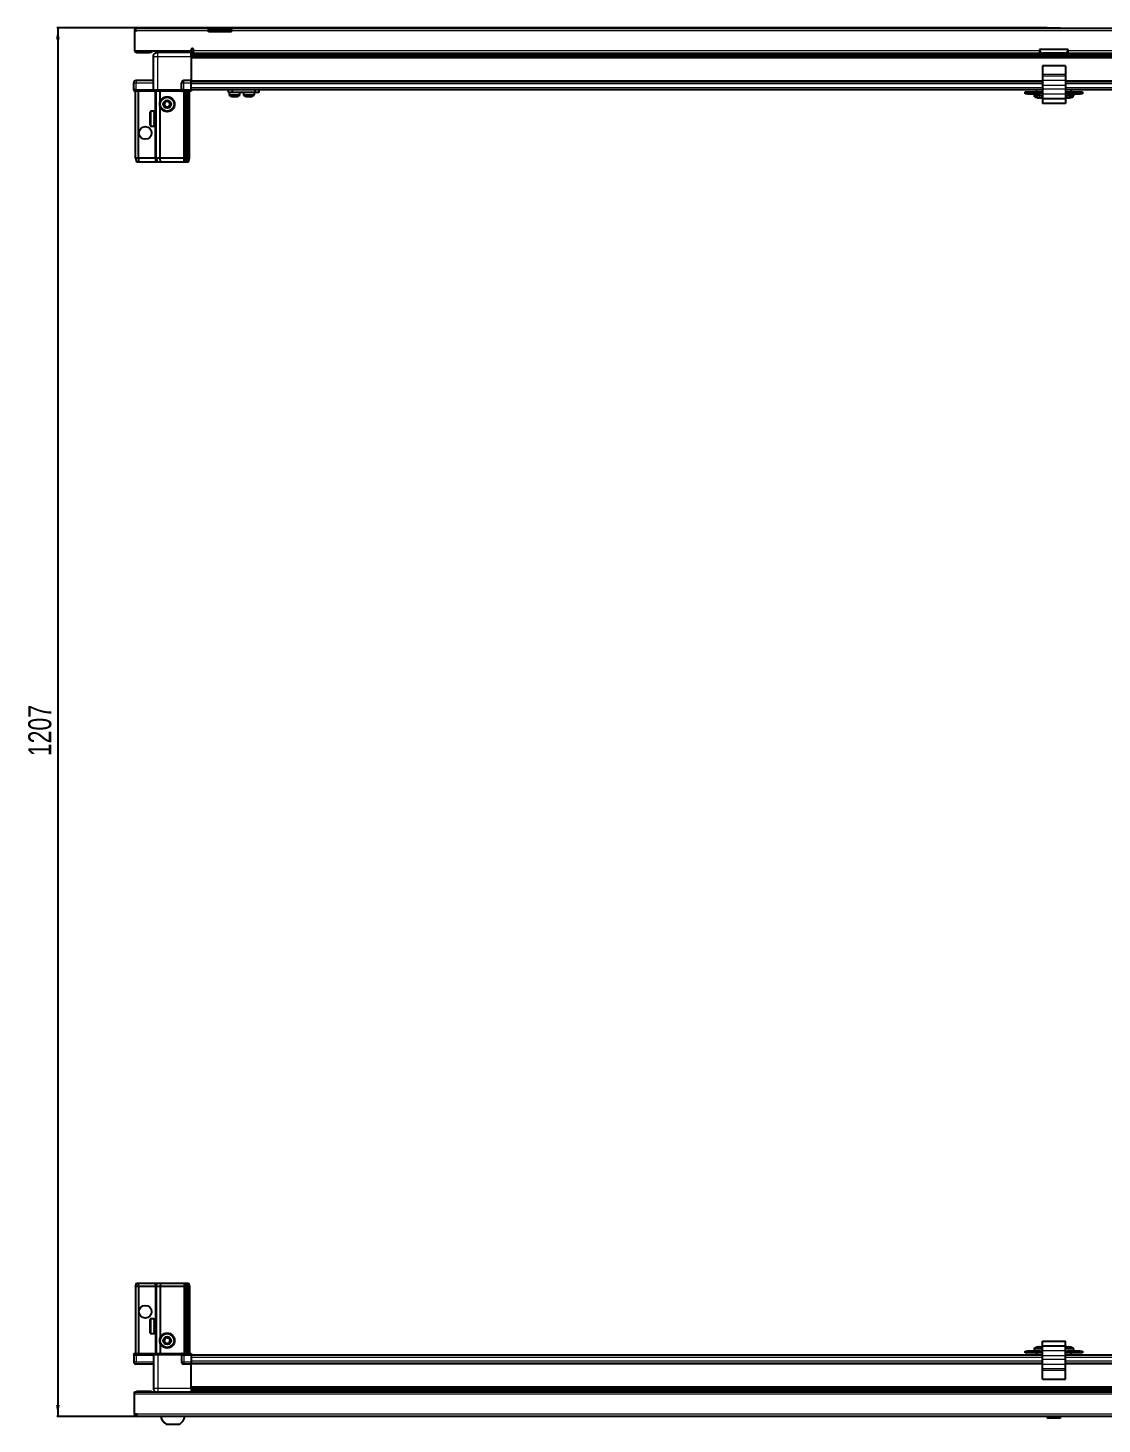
# Model space of a CAD drawing. Header units: millimetres. Extents: x 1132 to 6272, y -337 to 1933.
# Drawn here: x 1220 to 2154, y -337 to 877 of the extents above; entities that cross this region are included whole.
import ezdxf

# ---------------------------------------------------------------- set-up
doc = ezdxf.new("R2010")
doc.units = ezdxf.units.MM
doc.layers.add('FORMAT', color=7, linetype='Continuous')
doc.styles.add('SLDTEXTSTYLE0', font='TXT', dxfattribs={"width": 0.75})
doc.dimstyles.new('SLDDIMSTYLE0', dxfattribs={"dimtxt": 20, "dimasz": 10, "dimexe": 0, "dimexo": 0.0625, "dimgap": 5, "dimtad": 2, "dimdec": 1, "dimrnd": 1e-09, "dimzin": 12, "dimdsep": 46, "dimtxsty": 'SLDTEXTSTYLE0', "dimsah": 1, "dimcen": 0.09, "dimadec": 0, "dimazin": 3, "dimtfac": 1, "dimtofl": 0, "dimtmove": 0, "dimatfit": 3, "dimfxl": 0, "dimfrac": 2, "dimtolj": 1, "dimtzin": 12, "dimarcsym": 0})

# ---------------------------------------------------------------- blocks, each defined once
blk = doc.blocks.new('_D_9')
at = {"layer": 'FORMAT'}
for p, q in [((2106.7, 877), (1245.5, 877)), ((1246.5, 877), (1246.5, -330)), ((1315.1, -330), (1245.5, -330))]:
    blk.add_line(p, q, dxfattribs=at)
for points in [[(1246.5, 877), (1244.9, 867), (1248, 867)], [(1246.5, -330), (1248, -320), (1244.9, -320)]]:
    blk.add_solid(points, dxfattribs=at)
at = {"layer": 'FORMAT', "insert": (1220.7, 243.9), "char_height": 20, "attachment_point": 1, "rotation": 90, "style": 'SLDTEXTSTYLE0'}
blk.add_mtext('1207', dxfattribs=at)

msp = doc.modelspace()

# ---------------------------------------------------------------- linework, layer by layer
at = {"color": 7, "linetype": 'Continuous', "lineweight": 25}
for p, q in [((1313.99, 874.58), (1312.99, 874.58)), ((1312.99, 874.58), (1312.99, 873.68)), ((1313.99, 874.58), (1313.99, 873.68)), ((1314.59, 876.68), (1377.49, 876.68)), ((1377.49, 874.58), (1377.49, 876.68)), ((1377.49, 876.68), (1387.49, 876.68)), ((1387.49, 875.18), (1377.49, 875.18)), ((1377.49, 873.68), (1377.49, 874.58)), ((1387.49, 876.68), (1397.49, 876.68)), ((1397.49, 875.18), (1387.49, 875.18)), ((1397.49, 876.68), (1397.49, 874.58)), ((1397.49, 876.68), (2827.49, 876.68)), ((1397.49, 873.68), (1397.49, 874.58)), ((2106.7, 876.98), (2106.7, 876.68)), ((2106.7, 876.98), (2118.27, 876.98)), ((2118.27, 876.68), (2118.27, 876.98)), ((1312.99, 873.68), (1312.99, 857.18)), ((1313.99, 873.68), (1312.99, 873.68)), ((1397.49, 873.68), (1377.49, 873.68)), ((1312.99, 857.18), (1362.49, 857.18)), ((1315.09, 855.68), (1325.99, 855.68)), ((1327.99, 855.68), (1325.99, 855.68)), ((1327.99, 857.18), (1327.99, 855.68)), ((1329.49, 823.18), (1329.49, 852.18)), ((1333.24, 857.18), (1333.24, 855.68)), ((1362.49, 855.68), (1333.49, 855.68)), ((1359.74, 855.68), (1359.74, 857.18)), ((1362.49, 857.18), (1362.49, 858.03)), ((1362.49, 857.18), (1362.49, 855.68)), ((1362.49, 855.03), (1386.37, 855.03)), ((2862.49, 853.24), (1362.49, 853.24)), ((2862.49, 853.2), (1362.49, 853.2)), ((1362.49, 852.18), (1362.49, 831.18)), ((1364.49, 858.03), (1364.49, 857.28)), ((1364.49, 855.18), (1364.49, 857.28)), ((1364.49, 855.18), (2099.99, 855.18)), ((1380.99, 855.18), (1380.99, 855.03)), ((1381.15, 855.18), (1381.15, 855.03)), ((1381.36, 855.18), (1381.36, 855.03)), ((1381.91, 855.18), (1381.91, 855.03)), ((1382.32, 855.18), (1382.32, 855.03)), ((1383.21, 855.18), (1383.21, 855.03)), ((1383.79, 855.18), (1383.79, 855.03)), ((1384.93, 855.18), (1384.93, 855.03)), ((1385.63, 855.18), (1385.63, 855.03)), ((1386.37, 855.03), (1386.91, 855.03)), ((1386.91, 855.18), (1386.91, 855.03)), ((1386.91, 855.03), (1387.64, 855.03)), ((1386.91, 855.03), (1386.91, 855.03)), ((1387.09, 855.18), (1387.09, 855.03)), ((1387.59, 855.18), (1387.59, 855.03)), ((1387.64, 855.18), (1387.64, 855.03)), ((1387.64, 855.03), (1388.61, 855.03)), ((1387.64, 855.03), (1387.64, 855.03)), ((1388.61, 855.03), (2836.37, 855.03)), ((1388.93, 855.18), (1388.93, 855.03)), ((1388.95, 855.18), (1388.95, 855.03)), ((1389.64, 855.18), (1389.64, 855.03)), ((1390.82, 855.18), (1390.82, 855.03)), ((1391.43, 855.18), (1391.43, 855.03)), ((1392.38, 855.18), (1392.38, 855.03)), ((1392.84, 855.18), (1392.84, 855.03)), ((1393.47, 855.18), (1393.47, 855.03)), ((1393.72, 855.18), (1393.72, 855.03)), ((1393.96, 855.18), (1393.96, 855.03)), ((1393.99, 855.18), (1393.99, 855.03)), ((2124.99, 858.18), (2099.99, 858.18)), ((2099.99, 858.18), (2099.99, 857.28)), ((2099.99, 857.28), (2099.99, 855.18)), ((2121.99, 855.18), (2102.99, 855.18)), ((2124.99, 857.28), (2124.99, 858.18)), ((2124.99, 855.18), (2124.99, 857.28)), ((2124.99, 855.18), (2860.49, 855.18)), ((2122.49, 844.13), (2102.49, 844.13)), ((2102.49, 844.13), (2102.49, 836.4)), ((2122.49, 844.13), (2122.49, 836.4)), ((1312.49, 823.18), (1312.49, 829.18)), ((1329.49, 831.18), (1314.49, 831.18)), ((1353.99, 823.18), (1353.99, 829.18)), ((1362.49, 831.18), (1355.99, 831.18)), ((1362.49, 829.18), (1362.49, 831.18)), ((1362.49, 830.53), (2102.49, 830.53)), ((1362.49, 823.18), (1362.49, 829.18)), ((2102.49, 836.4), (2102.49, 834.96)), ((2102.49, 834.96), (2102.49, 831.19)), ((2102.49, 831.19), (2102.49, 826.86)), ((2102.49, 826.86), (2102.49, 823.64)), ((2122.49, 836.4), (2122.49, 834.96)), ((2122.49, 834.96), (2122.49, 831.19)), ((2122.49, 831.19), (2122.49, 826.86)), ((2122.49, 830.53), (2862.49, 830.53)), ((2122.49, 826.86), (2122.49, 823.64)), ((1312.49, 823.18), (1312.49, 822.85)), ((1312.49, 823.18), (1312.49, 823.18)), ((1312.49, 823.18), (1312.49, 822.85)), ((1314.49, 823.18), (1312.49, 823.18)), ((1312.49, 822.85), (1312.99, 821.98)), ((1312.49, 822.85), (1312.99, 821.98)), ((1312.99, 821.98), (1314.49, 821.98)), ((1313.99, 763.68), (1313.99, 821.98)), ((1314.49, 823.18), (1329.29, 823.18)), ((1329.29, 821.98), (1314.49, 821.98)), ((1316.49, 763.68), (1316.49, 821.98)), ((1329.29, 823.18), (1329.49, 823.18)), ((1329.49, 821.98), (1329.29, 821.98)), ((1329.49, 823.18), (1329.49, 821.98)), ((1329.49, 823.18), (1333.49, 823.18)), ((1333.49, 821.98), (1329.49, 821.98)), ((1331.99, 763.68), (1331.99, 821.98)), ((1333.49, 823.18), (1353.79, 823.18)), ((1353.79, 821.98), (1333.49, 821.98)), ((1335.49, 813.18), (1335.49, 821.98)), ((1353.79, 823.18), (1353.99, 823.18)), ((1353.99, 821.98), (1353.79, 821.98)), ((1353.99, 823.18), (1353.99, 821.98)), ((1355.99, 823.18), (1353.99, 823.18)), ((1353.99, 823.18), (1355.99, 823.18)), ((1353.99, 821.98), (1354.67, 821.98)), ((1362.49, 821.98), (1354.67, 821.98)), ((1355.99, 823.18), (1362.49, 823.18)), ((1355.99, 822.85), (1362.49, 822.85)), ((1356.99, 763.68), (1356.99, 821.98)), ((1357.99, 763.68), (1357.99, 821.98)), ((1359.49, 763.68), (1359.49, 821.98)), ((1360.99, 763.68), (1360.99, 821.98)), ((1362.49, 823.33), (2102.49, 823.33)), ((1362.49, 823.18), (1362.49, 822.85)), ((1362.49, 822.85), (1362.49, 821.98)), ((1394.94, 820.83), (1394.94, 823.33)), ((1397.94, 820.83), (1394.94, 820.83)), ((1395.29, 820.83), (1395.29, 818.92)), ((1397.94, 823.33), (1397.94, 820.83)), ((1418.14, 820.83), (1397.94, 820.83)), ((1404.79, 818.92), (1404.79, 820.83)), ((1407.74, 820.83), (1407.74, 818.92)), ((1407.79, 820.83), (1407.79, 818.92)), ((1417.29, 818.92), (1417.29, 820.83)), ((1418.14, 820.83), (1418.14, 823.33)), ((1421.14, 820.83), (1418.14, 820.83)), ((1421.14, 823.33), (1421.14, 820.83)), ((2087.49, 819.83), (2087.49, 821.33)), ((2087.49, 821.33), (2089.49, 821.33)), ((2089.49, 819.83), (2087.49, 819.83)), ((2089.49, 821.33), (2089.49, 819.83)), ((2089.49, 821.33), (2100.74, 821.33)), ((2089.49, 819.83), (2100.74, 819.83)), ((2095.24, 819.83), (2095.24, 817.92)), ((2097.49, 823.33), (2097.49, 821.33)), ((2100.74, 819.83), (2100.74, 821.33)), ((2100.74, 821.33), (2102.49, 821.33)), ((2102.49, 819.83), (2100.74, 819.83)), ((2102.49, 823.64), (2102.49, 819.31)), ((2102.49, 819.31), (2102.49, 815.33)), ((2122.49, 815.33), (2102.49, 815.33)), ((2102.49, 815.33), (2102.49, 811.33)), ((2122.49, 823.64), (2122.49, 819.31)), ((2122.49, 823.33), (2862.49, 823.33)), ((2122.49, 821.33), (2124.24, 821.33)), ((2124.24, 819.83), (2122.49, 819.83)), ((2122.49, 819.31), (2122.49, 815.33)), ((2122.49, 816.53), (2122.74, 816.45)), ((2122.49, 815.33), (2122.49, 811.33)), ((2124.24, 821.33), (2124.24, 819.83)), ((2124.24, 821.33), (2135.49, 821.33)), ((2124.24, 819.83), (2135.49, 819.83)), ((2127.49, 821.33), (2127.49, 823.33)), ((2129.74, 817.92), (2129.74, 819.83)), ((2135.49, 819.83), (2135.49, 821.33)), ((2135.49, 821.33), (2137.49, 821.33)), ((2137.49, 819.83), (2135.49, 819.83)), ((2137.49, 821.33), (2137.49, 819.83)), ((1326.79, 792.48), (1326.79, 803.88)), ((1330.49, 804.68), (1327.59, 804.68)), ((1329.99, 804.59), (1330.49, 804.59)), ((1329.99, 804.59), (1329.99, 804.42)), ((1329.99, 804.42), (1330.49, 804.42)), ((1329.99, 803.93), (1330.49, 803.93)), ((1329.99, 803.93), (1329.99, 803.55)), ((1329.99, 803.55), (1330.49, 803.55)), ((1329.99, 802.72), (1330.49, 802.72)), ((1329.99, 802.72), (1329.99, 802.16)), ((1329.99, 802.16), (1330.49, 802.16)), ((1329.99, 801.06), (1330.49, 801.06)), ((1329.99, 801.06), (1329.99, 800.38)), ((1330.49, 804.59), (1330.49, 804.68)), ((1330.49, 804.42), (1330.49, 804.59)), ((1330.49, 803.93), (1330.49, 804.42)), ((1330.49, 803.55), (1330.49, 803.93)), ((1330.49, 802.72), (1330.49, 803.55)), ((1330.49, 802.16), (1330.49, 802.72)), ((1330.59, 802.58), (1330.49, 802.58)), ((1330.49, 801.06), (1330.49, 802.16)), ((1330.49, 800.38), (1330.49, 801.06)), ((1330.59, 801.07), (1330.59, 802.58)), ((1330.59, 793.78), (1330.59, 801.07)), ((1331.47, 801.49), (1330.99, 802.18)), ((1330.99, 794.18), (1330.99, 802.18)), ((1331.96, 802.18), (1331.47, 801.49)), ((1331.47, 794.87), (1331.47, 801.49)), ((1331.99, 802.18), (1331.96, 802.18)), ((1331.96, 794.18), (1331.96, 802.18)), ((1335.49, 763.68), (1335.49, 808.18)), ((2122.49, 811.33), (2102.49, 811.33)), ((1327.59, 791.68), (1330.49, 791.68)), ((1329.99, 800.38), (1330.49, 800.38)), ((1329.99, 799.11), (1330.49, 799.11)), ((1329.99, 799.11), (1329.99, 798.38)), ((1329.99, 798.81), (1330.49, 798.81)), ((1329.99, 798.38), (1330.49, 798.38)), ((1329.99, 797.08), (1330.49, 797.08)), ((1329.99, 797.08), (1329.99, 796.36)), ((1329.99, 796.95), (1330.49, 796.95)), ((1329.99, 796.36), (1330.49, 796.36)), ((1329.99, 795.15), (1330.49, 795.15)), ((1329.99, 795.15), (1329.99, 794.52)), ((1329.99, 794.52), (1330.49, 794.52)), ((1329.99, 793.52), (1330.49, 793.52)), ((1329.99, 793.52), (1329.99, 793.04)), ((1329.99, 793.04), (1330.49, 793.04)), ((1329.99, 792.35), (1330.49, 792.35)), ((1329.99, 792.35), (1329.99, 792.06)), ((1329.99, 792.06), (1330.49, 792.06)), ((1329.99, 791.75), (1330.49, 791.75)), ((1329.99, 791.75), (1329.99, 791.68)), ((1329.99, 791.68), (1330.49, 791.68)), ((1330.49, 799.11), (1330.49, 800.38)), ((1330.49, 798.81), (1330.49, 799.11)), ((1330.49, 797.08), (1330.49, 798.38)), ((1330.49, 796.36), (1330.49, 796.95)), ((1330.49, 795.15), (1330.49, 796.36)), ((1330.49, 794.52), (1330.49, 795.15)), ((1330.49, 793.52), (1330.49, 794.52)), ((1330.49, 793.78), (1330.59, 793.78)), ((1330.49, 793.04), (1330.49, 793.52)), ((1330.49, 792.35), (1330.49, 793.04)), ((1330.49, 792.06), (1330.49, 792.35)), ((1330.49, 791.75), (1330.49, 792.06)), ((1330.49, 791.68), (1330.49, 791.75)), ((1330.49, 791.68), (1330.49, 791.68)), ((1330.99, 794.18), (1331.47, 794.87)), ((1331.47, 794.87), (1331.96, 794.18)), ((1331.96, 794.18), (1331.99, 794.18)), ((1316.49, 763.68), (1313.99, 763.68)), ((1313.99, 763.68), (1314.79, 760.68)), ((1314.79, 760.68), (1316.64, 760.68)), ((1330.99, 763.68), (1316.49, 763.68)), ((1316.49, 763.68), (1316.64, 760.68)), ((1316.64, 760.68), (1330.99, 760.68)), ((1331.99, 763.68), (1330.99, 763.68)), ((1330.99, 760.68), (1332.79, 760.68)), ((1335.49, 763.68), (1331.99, 763.68)), ((1331.99, 763.68), (1332.79, 760.68)), ((1332.79, 760.68), (1335.82, 760.68)), ((1355.99, 763.68), (1335.49, 763.68)), ((1335.82, 760.68), (1335.49, 763.68)), ((1335.82, 760.68), (1355.99, 760.68)), ((1356.99, 763.68), (1355.99, 763.68)), ((1355.99, 760.68), (1357.79, 760.68)), ((1357.99, 763.68), (1356.99, 763.68)), ((1357.79, 760.68), (1356.99, 763.68)), ((1357.79, 760.68), (1358.53, 760.68)), ((1359.49, 763.68), (1357.99, 763.68)), ((1358.53, 760.68), (1357.99, 763.68)), ((1358.53, 760.68), (1359.03, 760.68)), ((1359.03, 760.68), (1359.49, 763.68)), ((1359.03, 760.68), (1360.18, 760.68)), ((1360.99, 763.68), (1359.49, 763.68)), ((1360.18, 760.68), (1360.99, 763.68)), ((1313.99, -217.02), (1314.79, -214.02)), ((1316.49, -217.02), (1313.99, -217.02)), ((1313.99, -217.02), (1313.99, -275.32)), ((1314.79, -214.02), (1316.64, -214.02)), ((1316.49, -217.02), (1316.64, -214.02)), ((1330.99, -217.02), (1316.49, -217.02)), ((1316.49, -217.02), (1316.49, -275.32)), ((1316.64, -214.02), (1330.99, -214.02)), ((1330.99, -214.02), (1332.79, -214.02)), ((1331.99, -217.02), (1330.99, -217.02)), ((1331.99, -217.02), (1332.79, -214.02)), ((1331.99, -217.02), (1331.99, -275.32)), ((1335.49, -217.02), (1331.99, -217.02)), ((1332.79, -214.02), (1335.82, -214.02)), ((1335.82, -214.02), (1335.49, -217.02)), ((1355.99, -217.02), (1335.49, -217.02)), ((1335.49, -217.02), (1335.49, -261.52)), ((1335.82, -214.02), (1355.99, -214.02)), ((1355.99, -214.02), (1357.79, -214.02)), ((1356.99, -217.02), (1355.99, -217.02)), ((1357.79, -214.02), (1356.99, -217.02)), ((1357.99, -217.02), (1356.99, -217.02)), ((1356.99, -217.02), (1356.99, -275.32)), ((1357.79, -214.02), (1358.53, -214.02)), ((1358.53, -214.02), (1357.99, -217.02)), ((1359.49, -217.02), (1357.99, -217.02)), ((1357.99, -217.02), (1357.99, -275.32)), ((1358.53, -214.02), (1359.03, -214.02)), ((1359.03, -214.02), (1360.18, -214.02)), ((1359.03, -214.02), (1359.49, -217.02)), ((1360.99, -217.02), (1359.49, -217.02)), ((1359.49, -217.02), (1359.49, -275.32)), ((1360.18, -214.02), (1360.99, -217.02)), ((1360.99, -217.02), (1360.99, -275.32)), ((1326.79, -257.22), (1326.79, -245.82)), ((1329.99, -245.02), (1327.59, -245.02)), ((1329.99, -245.02), (1329.99, -245.03)), ((1329.99, -245.03), (1330.49, -245.03)), ((1329.99, -245.21), (1330.49, -245.21)), ((1329.99, -245.21), (1329.99, -245.43)), ((1329.99, -245.43), (1330.49, -245.43)), ((1329.99, -246.01), (1330.49, -246.01)), ((1329.99, -246.01), (1329.99, -246.43)), ((1329.99, -246.43), (1330.49, -246.43)), ((1329.99, -247.34), (1330.49, -247.34)), ((1329.99, -247.34), (1329.99, -247.93)), ((1329.99, -247.93), (1330.49, -247.93)), ((1329.99, -249.09), (1330.49, -249.09)), ((1329.99, -249.09), (1329.99, -249.79)), ((1329.99, -249.79), (1330.49, -249.79)), ((1329.99, -251.07), (1330.49, -251.07)), ((1329.99, -251.07), (1329.99, -251.81)), ((1329.99, -251.21), (1330.49, -251.21)), ((1329.99, -251.71), (1330.49, -251.71)), ((1329.99, -251.81), (1330.49, -251.81)), ((1329.99, -253.09), (1330.49, -253.09)), ((1329.99, -253.09), (1329.99, -253.8)), ((1329.99, -253.8), (1330.49, -253.8)), ((1330.49, -245.21), (1330.49, -245.03)), ((1330.49, -245.43), (1330.49, -245.21)), ((1330.49, -246.01), (1330.49, -245.43)), ((1330.49, -246.43), (1330.49, -246.01)), ((1330.49, -247.34), (1330.49, -246.43)), ((1330.59, -247.12), (1330.49, -247.12)), ((1330.49, -247.93), (1330.49, -247.34)), ((1330.49, -249.09), (1330.49, -247.93)), ((1330.49, -249.79), (1330.49, -249.09)), ((1330.49, -251.07), (1330.49, -249.79)), ((1330.49, -251.21), (1330.49, -251.07)), ((1330.49, -251.81), (1330.49, -251.71)), ((1330.49, -253.09), (1330.49, -251.81)), ((1330.49, -253.8), (1330.49, -253.09)), ((1330.49, -254.97), (1330.49, -253.8)), ((1330.59, -255.92), (1330.59, -247.12)), ((1331.47, -248.21), (1330.99, -247.52)), ((1330.99, -255.52), (1330.99, -247.52)), ((1330.99, -255.52), (1331.47, -254.83)), ((1331.96, -247.52), (1331.47, -248.21)), ((1331.47, -254.83), (1331.47, -248.21)), ((1331.47, -254.83), (1331.96, -255.52)), ((1331.99, -247.52), (1331.96, -247.52)), ((1331.96, -255.52), (1331.96, -247.52)), ((1327.59, -258.02), (1329.99, -258.02)), ((1329.99, -254.97), (1330.49, -254.97)), ((1329.99, -254.97), (1329.99, -255.57)), ((1329.99, -255.57), (1330.49, -255.57)), ((1329.99, -256.5), (1330.49, -256.5)), ((1329.99, -256.5), (1329.99, -256.94)), ((1329.99, -256.94), (1330.49, -256.94)), ((1329.99, -257.55), (1330.49, -257.55)), ((1329.99, -257.55), (1329.99, -257.78)), ((1329.99, -257.78), (1330.49, -257.78)), ((1329.99, -258), (1330.49, -258)), ((1329.99, -258), (1329.99, -258.02)), ((1329.99, -258.01), (1330.49, -258.01)), ((1330.49, -255.57), (1330.49, -254.97)), ((1330.49, -256.5), (1330.49, -255.57)), ((1330.49, -255.92), (1330.59, -255.92)), ((1330.49, -256.94), (1330.49, -256.5)), ((1330.49, -257.55), (1330.49, -256.94)), ((1330.49, -257.78), (1330.49, -257.55)), ((1330.49, -258), (1330.49, -257.78)), ((1330.49, -258.01), (1330.49, -258)), ((1331.96, -255.52), (1331.99, -255.52)), ((1335.49, -266.52), (1335.49, -275.32)), ((2102.49, -264.67), (2122.49, -264.67)), ((2102.49, -268.67), (2102.49, -264.67)), ((2122.49, -268.67), (2122.49, -264.67)), ((1312.99, -275.32), (1312.49, -276.19)), ((1312.49, -276.52), (1312.49, -276.19)), ((1312.49, -276.52), (1314.49, -276.52)), ((1312.49, -276.52), (1312.49, -282.52)), ((1314.49, -275.32), (1312.99, -275.32)), ((1314.49, -275.32), (1329.29, -275.32)), ((1329.29, -276.52), (1314.49, -276.52)), ((1314.49, -276.52), (1329.29, -276.52)), ((1329.29, -275.32), (1329.49, -275.32)), ((1329.49, -276.52), (1329.29, -276.52)), ((1329.49, -276.52), (1329.49, -275.32)), ((1329.49, -275.32), (1333.49, -275.32)), ((1333.49, -276.52), (1329.49, -276.52)), ((1329.49, -276.52), (1329.49, -305.52)), ((1333.49, -275.32), (1353.79, -275.32)), ((1353.79, -276.52), (1333.49, -276.52)), ((1353.79, -275.32), (1353.99, -275.32)), ((1353.99, -276.52), (1353.79, -276.52)), ((1353.99, -276.52), (1353.99, -275.32)), ((1354.67, -275.32), (1353.99, -275.32)), ((1353.99, -276.52), (1355.99, -276.52)), ((1353.99, -276.52), (1353.99, -282.52)), ((1354.67, -275.32), (1362.49, -275.32)), ((1362.49, -276.19), (1355.99, -276.19)), ((1362.49, -276.52), (1355.99, -276.52)), ((1355.99, -276.52), (1362.49, -276.52)), ((1362.49, -275.32), (1362.49, -276.19)), ((1362.49, -276.19), (1362.49, -276.19)), ((1362.49, -276.52), (1362.49, -276.19)), ((1362.49, -276.52), (1362.49, -276.52)), ((1362.49, -276.52), (1362.49, -282.52)), ((2102.49, -276.67), (1362.49, -276.67)), ((2087.49, -274.67), (2087.49, -273.17)), ((2087.49, -273.17), (2089.49, -273.17)), ((2089.49, -274.67), (2087.49, -274.67)), ((2089.49, -273.17), (2089.49, -274.67)), ((2100.74, -273.17), (2089.49, -273.17)), ((2100.74, -274.67), (2089.49, -274.67)), ((2095.24, -271.26), (2095.24, -273.17)), ((2097.49, -274.67), (2097.49, -276.67)), ((2100.74, -274.67), (2100.74, -273.17)), ((2100.74, -273.17), (2102.49, -273.17)), ((2102.49, -274.67), (2100.74, -274.67)), ((2101.16, -269.68), (2101.16, -269.69)), ((2102.49, -268.67), (2122.49, -268.67)), ((2102.49, -272.65), (2102.49, -268.67)), ((2102.49, -276.98), (2102.49, -272.65)), ((2102.49, -280.2), (2102.49, -276.98)), ((2122.49, -272.65), (2122.49, -268.67)), ((2122.49, -276.98), (2122.49, -272.65)), ((2122.49, -273.17), (2124.24, -273.17)), ((2124.24, -274.67), (2122.49, -274.67)), ((2862.49, -276.67), (2122.49, -276.67)), ((2122.49, -280.2), (2122.49, -276.98)), ((2124.24, -273.17), (2124.24, -274.67)), ((2135.49, -273.17), (2124.24, -273.17)), ((2135.49, -274.67), (2124.24, -274.67)), ((2126.16, -269.68), (2126.16, -269.69)), ((2127.49, -276.67), (2127.49, -274.67)), ((2129.74, -273.17), (2129.74, -271.26)), ((2135.49, -274.67), (2135.49, -273.17)), ((2135.49, -273.17), (2137.49, -273.17)), ((2137.49, -274.67), (2135.49, -274.67)), ((2137.49, -273.17), (2137.49, -274.67)), ((1329.49, -284.52), (1314.49, -284.52)), ((1362.49, -284.52), (1355.99, -284.52)), ((1362.49, -282.52), (1362.49, -284.52)), ((2102.49, -283.87), (1362.49, -283.87)), ((1362.49, -305.52), (1362.49, -284.52)), ((2102.49, -284.53), (2102.49, -280.2)), ((2102.49, -288.3), (2102.49, -284.53)), ((2102.49, -289.74), (2102.49, -288.3)), ((2102.49, -297.47), (2102.49, -289.74)), ((2122.49, -284.53), (2122.49, -280.2)), ((2862.49, -283.87), (2122.49, -283.87)), ((2122.49, -288.3), (2122.49, -284.53)), ((2122.49, -289.74), (2122.49, -288.3)), ((2122.49, -297.47), (2122.49, -289.74)), ((2102.49, -297.47), (2122.49, -297.47)), ((1312.99, -310.62), (1312.99, -308.52)), ((1312.99, -308.52), (2911.99, -308.52)), ((1312.99, -327.92), (1312.99, -310.62)), ((1327.99, -308.42), (1315.09, -308.42)), ((1327.99, -308.42), (1327.99, -308.52)), ((1362.49, -306.54), (2862.49, -306.54)), ((1362.49, -306.58), (2862.49, -306.58)), ((1386.37, -308.37), (1362.49, -308.37)), ((1380.99, -308.52), (1380.99, -308.37)), ((1381.03, -308.52), (1381.03, -308.37)), ((1381.3, -308.52), (1381.3, -308.37)), ((1381.56, -308.52), (1381.56, -308.37)), ((1382.21, -308.52), (1382.21, -308.37)), ((1382.67, -308.52), (1382.67, -308.37)), ((1383.64, -308.52), (1383.64, -308.37)), ((1384.26, -308.52), (1384.26, -308.37)), ((1385.45, -308.52), (1385.45, -308.37)), ((1386.11, -308.52), (1386.11, -308.37)), ((1386.16, -308.52), (1386.16, -308.37)), ((1387.45, -308.37), (1386.37, -308.37)), ((1388.19, -308.37), (1387.45, -308.37)), ((1387.45, -308.52), (1387.45, -308.37)), ((1387.45, -308.37), (1387.45, -308.37)), ((1387.47, -308.52), (1387.47, -308.37)), ((1387.96, -308.52), (1387.96, -308.37)), ((1388.19, -308.52), (1388.19, -308.37)), ((1388.61, -308.37), (1388.19, -308.37)), ((1388.19, -308.37), (1388.19, -308.37)), ((2836.37, -308.37), (1388.61, -308.37)), ((1389.46, -308.52), (1389.46, -308.37)), ((1390.15, -308.52), (1390.15, -308.37)), ((1391.28, -308.52), (1391.28, -308.37)), ((1391.86, -308.52), (1391.86, -308.37)), ((1392.73, -308.52), (1392.73, -308.37)), ((1393.13, -308.52), (1393.13, -308.37)), ((1393.66, -308.52), (1393.66, -308.37)), ((1393.85, -308.52), (1393.85, -308.37)), ((1393.99, -308.52), (1393.99, -308.37)), ((1315.09, -327.92), (1312.99, -327.92)), ((1315.09, -327.92), (1315.09, -330.02)), ((2909.89, -330.02), (1315.09, -330.02)), ((1340.49, -336.62), (1352.49, -336.62)), ((2107.69, -330.02), (2106.7, -331.01)), ((2106.7, -331.01), (2106.7, -331.52)), ((2118.27, -331.01), (2106.7, -331.01)), ((2118.27, -331.52), (2106.7, -331.52)), ((2118.27, -331.01), (2117.29, -330.02)), ((2118.27, -331.52), (2118.27, -331.01))]:
    msp.add_line(p, q, dxfattribs=at)
at = {"color": 8, "linetype": 'Continuous', "lineweight": 18}
for p, q in [((1377.49, 874.58), (1313.99, 874.58)), ((1387.49, 875.18), (1387.49, 876.68)), ((2827.49, 874.58), (1397.49, 874.58)), ((1315.09, 857.18), (1315.09, 855.68)), ((1325.99, 855.68), (1325.99, 857.18)), ((1333.49, 852.18), (1362.49, 852.18)), ((1333.49, 823.18), (1333.49, 852.18)), ((1362.49, 855.68), (1364.49, 855.68)), ((2862.49, 854.44), (1362.49, 854.44)), ((1362.49, 852), (2862.49, 852)), ((2862.49, 850.58), (1362.49, 850.58)), ((1364.49, 857.28), (2099.99, 857.28)), ((2099.99, 855.68), (2101.33, 855.68)), ((2123.65, 855.68), (2124.99, 855.68)), ((2124.99, 857.28), (2860.49, 857.28)), ((1312.49, 829.18), (1314.49, 829.18)), ((1314.49, 831.18), (1314.49, 829.18)), ((1314.49, 829.18), (1329.49, 829.18)), ((1314.49, 823.18), (1314.49, 829.18)), ((1353.99, 829.18), (1355.99, 829.18)), ((1355.99, 829.18), (1355.99, 831.18)), ((1355.99, 829.18), (1362.49, 829.18)), ((1355.99, 823.18), (1355.99, 829.18)), ((1362.49, 831.18), (2102.49, 831.18)), ((1362.49, 828.53), (2102.49, 828.53)), ((1362.49, 825.33), (2102.49, 825.33)), ((2122.49, 836.4), (2102.49, 836.4)), ((2122.49, 834.96), (2102.49, 834.96)), ((2122.49, 831.19), (2102.49, 831.19)), ((2122.49, 826.86), (2102.49, 826.86)), ((2122.49, 831.18), (2862.49, 831.18)), ((2122.49, 828.53), (2862.49, 828.53)), ((2122.49, 825.33), (2862.49, 825.33)), ((1314.49, 823.18), (1314.49, 821.98)), ((1329.29, 821.98), (1329.29, 823.18)), ((1330.99, 802.18), (1330.99, 821.98)), ((1333.49, 823.18), (1333.49, 821.98)), ((1353.79, 821.98), (1353.79, 823.18)), ((1355.99, 823.18), (1355.99, 822.85)), ((1355.99, 763.68), (1355.99, 821.98)), ((1404.79, 818.92), (1395.29, 818.92)), ((1404.59, 818.55), (1395.48, 818.55)), ((1407.79, 818.92), (1407.74, 818.92)), ((1417.29, 818.92), (1407.79, 818.92)), ((1407.98, 818.55), (1407.93, 818.55)), ((1417.09, 818.55), (1407.98, 818.55)), ((2102.49, 817.92), (2095.24, 817.92)), ((2102.49, 817.55), (2095.43, 817.55)), ((2122.49, 823.64), (2102.49, 823.64)), ((2122.49, 819.31), (2102.49, 819.31)), ((2129.74, 817.92), (2122.49, 817.92)), ((2129.54, 817.55), (2122.49, 817.55)), ((1327.59, 791.68), (1327.59, 804.68)), ((1330.99, 763.68), (1330.99, 794.18)), ((1330.99, 763.68), (1330.99, 760.68)), ((1355.99, 760.68), (1355.99, 763.68)), ((1330.99, -217.02), (1330.99, -214.02)), ((1330.99, -217.02), (1330.99, -247.52)), ((1355.99, -214.02), (1355.99, -217.02)), ((1355.99, -217.02), (1355.99, -275.32)), ((1327.59, -258.02), (1327.59, -245.02)), ((1330.99, -255.52), (1330.99, -275.32)), ((1314.49, -276.52), (1314.49, -275.32)), ((1314.49, -276.52), (1314.49, -282.52)), ((1329.29, -276.52), (1329.29, -275.32)), ((1333.49, -276.52), (1333.49, -275.32)), ((1333.49, -276.52), (1333.49, -305.52)), ((1353.79, -276.52), (1353.79, -275.32)), ((1355.99, -276.52), (1355.99, -276.19)), ((1355.99, -276.52), (1355.99, -282.52)), ((1362.49, -276.52), (1362.49, -276.19)), ((2102.49, -278.67), (1362.49, -278.67)), ((2095.24, -271.26), (2099.99, -271.26)), ((2095.43, -270.89), (2099.99, -270.89)), ((2099.99, -270.89), (2102.49, -270.89)), ((2099.99, -271.26), (2102.49, -271.26)), ((2102.49, -272.65), (2122.49, -272.65)), ((2102.49, -276.98), (2122.49, -276.98)), ((2122.49, -270.89), (2124.99, -270.89)), ((2122.49, -271.26), (2124.99, -271.26)), ((2862.49, -278.67), (2122.49, -278.67)), ((2124.99, -270.89), (2129.54, -270.89)), ((2124.99, -271.26), (2129.74, -271.26)), ((1312.49, -282.52), (1314.49, -282.52)), ((1314.49, -282.52), (1329.49, -282.52)), ((1314.49, -284.52), (1314.49, -282.52)), ((1353.99, -282.52), (1355.99, -282.52)), ((1355.99, -282.52), (1362.49, -282.52)), ((1355.99, -282.52), (1355.99, -284.52)), ((2102.49, -281.87), (1362.49, -281.87)), ((2102.49, -284.52), (1362.49, -284.52)), ((2102.49, -280.2), (2122.49, -280.2)), ((2102.49, -284.53), (2122.49, -284.53)), ((2102.49, -288.3), (2122.49, -288.3)), ((2102.49, -289.74), (2122.49, -289.74)), ((2862.49, -281.87), (2122.49, -281.87)), ((2862.49, -284.52), (2122.49, -284.52)), ((2911.99, -310.62), (1312.99, -310.62)), ((1315.09, -308.52), (1315.09, -308.42)), ((1333.49, -305.52), (1362.49, -305.52)), ((1362.49, -303.92), (2862.49, -303.92)), ((2862.49, -305.34), (1362.49, -305.34)), ((1362.49, -307.78), (2862.49, -307.78)), ((2909.89, -327.92), (1315.09, -327.92))]:
    msp.add_line(p, q, dxfattribs=at)
at = {"color": 7, "linetype": 'Continuous', "lineweight": 25, "flags": 128}
for points in [[(2102.49, -269.87), (2102.48, -269.87), (2102.17, -269.77)], [(2122.84, -269.77), (2122.52, -269.86), (2122.49, -269.87)], [(1315.09, -308.42), (1314.68, -308.46), (1314.45, -308.52)]]:
    msp.add_lwpolyline(points, dxfattribs=at)
at = {"color": 7, "linetype": 'Continuous', "lineweight": 25}
for centre, radius in [((1341.49, 810.68), 6.5), ((1341.49, 810.68), 3.46), ((1322.49, 785.68), 5.5), ((1322.49, -239.02), 5.5), ((1341.49, -264.02), 6.5), ((1341.49, -264.02), 3.46)]:
    msp.add_circle(centre, radius, dxfattribs=at)
at = {"color": 8, "linetype": 'Continuous', "lineweight": 18}
for centre in [(1341.49, 810.68), (1341.49, -264.02)]:
    msp.add_circle(centre, 5.7, dxfattribs=at)
at = {"color": 7, "linetype": 'Continuous', "lineweight": 25}
for centre, radius, start, end in [((1315.09, 857.78), 2.1, 196.60155, 270), ((1363.49, 858.03), 1, 0, 180), ((2102.99, 858.18), 3, 180, 270), ((2121.99, 858.18), 3, 270, 360), ((1314.49, 829.18), 2, 90, 180), ((1355.99, 829.18), 2, 90, 180), ((1341.49, 810.68), 2.5, 74.92207, 134.92207), ((1395.74, 818.92), 0.45, 180, 235.28209), ((1400.04, 825.13), 8, 235.28209, 258.9392), ((1400.04, 825.13), 8, 281.00757, 304.71791), ((1404.34, 818.92), 0.45, 304.71791, 0), ((1408.19, 818.92), 0.45, 180, 235.28209), ((1408.24, 818.92), 0.45, 180, 235.28209), ((1412.49, 825.13), 8, 235.28209, 256.54113), ((1412.54, 825.13), 8, 235.28209, 259.06255), ((1412.54, 825.13), 8, 280.87532, 304.71791), ((1416.84, 818.92), 0.45, 304.71791, 0), ((2095.69, 817.92), 0.45, 180, 235.28209), ((2099.99, 824.13), 8, 235.28209, 259.10263), ((2099.99, 824.13), 8, 280.79755, 288.20996), ((2124.99, 824.13), 8, 286.33055, 304.71791), ((2129.29, 817.92), 0.45, 304.71791, 0), ((1327.59, 803.88), 0.8, 90, 180), ((1330.99, 802.58), 0.4, 180, 270), ((1341.49, 810.68), 2.5, 134.92207, 194.92207), ((1341.49, 810.68), 2.5, 194.92207, 254.92207), ((1341.49, 810.68), 2.5, 254.92207, 314.92207), ((1341.49, 810.68), 2.5, 14.92207, 74.92207), ((1341.49, 810.68), 2.5, 314.92207, 14.92207), ((1327.59, 792.48), 0.8, 180, 270), ((1330.99, 793.78), 0.4, 90, 180), ((1327.59, -245.82), 0.8, 90, 180), ((1330.99, -247.12), 0.4, 180, 270), ((1327.59, -257.22), 0.8, 180, 270), ((1330.99, -255.92), 0.4, 90, 180), ((1341.49, -264.02), 2.5, 147.37605, 207.37605), ((1341.49, -264.02), 2.5, 207.37605, 267.37605), ((1341.49, -264.02), 2.5, 87.37605, 147.37605), ((1341.49, -264.02), 2.5, 267.37605, 327.37605), ((1341.49, -264.02), 2.5, 27.37605, 87.37605), ((1341.49, -264.02), 2.5, 327.37605, 27.37605), ((2095.69, -271.26), 0.45, 124.71791, 180), ((2099.99, -277.47), 8, 105.59831, 124.71791), ((2124.99, -277.47), 8, 55.28209, 74.20809), ((2129.29, -271.26), 0.45, 0, 55.28209), ((1314.49, -282.52), 2, 180, 270), ((1355.99, -282.52), 2, 180, 270), ((1315.09, -327.92), 2.1, 180, 270), ((1315.09, -327.92), 0.6, 180, 270), ((1347.51, -327), 11.91, 194.70035, 233.8734), ((1345.46, -327), 11.91, 306.1266, 345.29965)]:
    msp.add_arc(centre, radius, start, end, dxfattribs=at)
for centre, start_param, end_param in [((1355.99, 819.38), 0, 0.7227342), ((1355.99, -272.72), 2.4188584, 3.1415927)]:
    msp.add_ellipse(centre, major_axis=(0, 3.46), ratio=0.5773503, start_param=start_param, end_param=end_param, dxfattribs=at)
for points, knots in [([(1314.58, 876.59), (1314.5, 876.58), (1314.18, 876.53), (1313.7, 876.2), (1313.23, 875.65), (1313.02, 875.07), (1313, 874.71), (1312.99, 874.58)], [0, 0, 0, 0, 0.08619998, 0.34531447, 0.60442579, 0.86353702, 1, 1, 1, 1]), ([(1313.99, 874.58), (1314.03, 874.83), (1314.12, 875.33), (1314.26, 875.97), (1314.39, 876.43), (1314.5, 876.65), (1314.57, 876.67), (1314.59, 876.68)], [0, 0, 0, 0, 0.2302553, 0.4485219, 0.6667858, 0.8850496, 1, 1, 1, 1]), ([(1329.49, 852.18), (1329.54, 852.62), (1329.61, 853.3), (1330.04, 854.11), (1330.5, 854.67), (1331.06, 855.12), (1331.87, 855.56), (1332.55, 855.63), (1332.99, 855.68)], [0, 0, 0, 0, 0.2394568, 0.3683607, 0.5, 0.6316393, 0.7605432, 1, 1, 1, 1]), ([(1333.49, 855.68), (1333.42, 855.68), (1333.29, 855.68), (1333.13, 855.68), (1333.01, 855.68), (1333, 855.68), (1332.99, 855.68)], [0, 0, 0, 0, 0.2493943, 0.5003335, 0.7501667, 1, 1, 1, 1]), ([(1362.49, 852.18), (1362.49, 852.57), (1362.49, 853.36), (1362.49, 854.41), (1362.49, 855.2), (1362.49, 855.62), (1362.49, 855.66), (1362.49, 855.68)], [0, 0, 0, 0, 0.2146939, 0.4293877, 0.6440816, 0.8587754, 1, 1, 1, 1]), ([(1338.7, 811.43), (1339.07, 811.79), (1339.75, 812.48), (1340.43, 813.15), (1340.75, 813.47)], [0, 0, 0, 0, 0.5346859, 1, 1, 1, 1]), ([(1340.75, 813.47), (1341.24, 813.33), (1342.17, 813.08), (1343.1, 812.83), (1343.53, 812.72)], [0, 0, 0, 0, 0.5346859, 1, 1, 1, 1]), ([(1398.54, 817.28), (1398.54, 817.27), (1398.54, 817.27), (1398.4, 817.3), (1398.22, 817.35), (1398.07, 817.41), (1398, 817.44), (1397.99, 817.45), (1397.99, 817.45), (1398, 817.45), (1398.02, 817.45), (1398.09, 817.43), (1398.38, 817.37), (1398.76, 817.29), (1399.17, 817.26), (1399.45, 817.29), (1399.6, 817.36), (1399.71, 817.43), (1399.78, 817.45), (1399.8, 817.45), (1399.83, 817.45), (1399.85, 817.45), (1399.89, 817.45), (1399.99, 817.41), (1400.15, 817.34), (1400.37, 817.29), (1400.67, 817.27), (1401.01, 817.29), (1401.32, 817.34), (1401.56, 817.39), (1401.68, 817.41), (1401.76, 817.43), (1401.81, 817.44), (1401.85, 817.45), (1401.86, 817.45), (1401.87, 817.45), (1401.87, 817.45)], [0, 0, 0, 0, 0.02609806, 0.07983731, 0.13720457, 0.17835712, 0.1990393, 0.20333955, 0.20768945, 0.21072293, 0.21454384, 0.22147953, 0.24860164, 0.35577715, 0.40489702, 0.45442268, 0.54604997, 0.59140385, 0.59711865, 0.60132508, 0.60438175, 0.60744379, 0.6119905, 0.62422862, 0.67851933, 0.75975016, 0.80430476, 0.84902576, 0.92362505, 0.95135982, 0.96870753, 0.97999594, 0.99114211, 0.99547316, 0.99884503, 1, 1, 1, 1]), ([(1401.87, 817.45), (1401.88, 817.45), (1401.88, 817.45), (1401.89, 817.44), (1401.84, 817.41), (1401.7, 817.34), (1401.56, 817.29), (1401.51, 817.27), (1401.55, 817.28), (1401.57, 817.28)], [0, 0, 0, 0, 0.0151829, 0.0365363, 0.0956997, 0.3601423, 0.6752387, 0.8745348, 1, 1, 1, 1]), ([(1411.02, 817.28), (1411.03, 817.27), (1411.05, 817.27), (1410.91, 817.32), (1410.75, 817.38), (1410.63, 817.44), (1410.63, 817.45), (1410.63, 817.45), (1410.65, 817.45), (1410.67, 817.45), (1410.76, 817.43), (1411.1, 817.35), (1411.52, 817.28), (1411.96, 817.27), (1412.18, 817.3), (1412.35, 817.35), (1412.47, 817.41), (1412.55, 817.44), (1412.6, 817.45), (1412.62, 817.45), (1412.64, 817.45), (1412.67, 817.45), (1412.73, 817.43), (1412.86, 817.37), (1413.01, 817.29), (1413.32, 817.26), (1413.7, 817.29), (1414.09, 817.36), (1414.39, 817.43), (1414.5, 817.45), (1414.52, 817.45), (1414.53, 817.45), (1414.54, 817.45), (1414.54, 817.45), (1414.48, 817.41), (1414.3, 817.35), (1414.1, 817.29), (1414.06, 817.28), (1414.05, 817.27)], [0, 0, 0, 0, 0.0283629, 0.0806823, 0.1383562, 0.1672924, 0.1709175, 0.1737955, 0.1766977, 0.1800498, 0.1863992, 0.2130773, 0.319019, 0.3539804, 0.3992833, 0.4476446, 0.4823368, 0.4997721, 0.5033973, 0.5070643, 0.5096216, 0.5128427, 0.5186896, 0.5415539, 0.6319042, 0.6733129, 0.7150637, 0.7923067, 0.8305407, 0.8353583, 0.8389044, 0.8414812, 0.8440625, 0.8478955, 0.8582124, 0.9039802, 0.9724588, 1, 1, 1, 1]), ([(2098.48, 816.27), (2098.48, 816.27), (2098.49, 816.27), (2098.36, 816.31), (2098.17, 816.37), (2098.04, 816.44), (2098.03, 816.45), (2098.03, 816.45), (2098.04, 816.45), (2098.06, 816.45), (2098.11, 816.44), (2098.31, 816.4), (2098.65, 816.32), (2099.07, 816.27), (2099.4, 816.27), (2099.62, 816.32), (2099.78, 816.38), (2099.89, 816.44), (2099.96, 816.45), (2099.98, 816.45), (2100, 816.45), (2100.03, 816.45), (2100.1, 816.43), (2100.26, 816.35), (2100.44, 816.28), (2100.84, 816.27), (2101.16, 816.3), (2101.48, 816.35), (2101.72, 816.41), (2101.86, 816.44), (2101.91, 816.45), (2101.93, 816.45), (2101.94, 816.45), (2101.95, 816.45), (2101.93, 816.43), (2101.78, 816.37), (2101.59, 816.3), (2101.47, 816.27), (2101.49, 816.27), (2101.49, 816.27)], [0, 0, 0, 0, 0.0107986, 0.0543621, 0.1370986, 0.1577299, 0.1615047, 0.1653161, 0.1678592, 0.1703965, 0.1748191, 0.1884464, 0.2519024, 0.3158484, 0.35385, 0.4061453, 0.4637925, 0.4927153, 0.4963388, 0.4992154, 0.5021163, 0.5054668, 0.5118133, 0.5384791, 0.6443718, 0.679317, 0.724599, 0.772938, 0.8076141, 0.8250414, 0.8286649, 0.8323302, 0.8348863, 0.8381059, 0.84395, 0.8668038, 0.9571124, 0.9985019, 1, 1, 1, 1]), ([(2122.74, 816.45), (2122.74, 816.45), (2122.74, 816.45), (2122.75, 816.45), (2122.81, 816.43), (2123.11, 816.35), (2123.5, 816.28), (2123.76, 816.27), (2123.82, 816.3), (2123.82, 816.35), (2123.81, 816.41), (2123.81, 816.44), (2123.84, 816.45), (2123.85, 816.45), (2123.88, 816.45), (2123.9, 816.45), (2123.98, 816.43), (2124.23, 816.37), (2124.55, 816.29), (2124.98, 816.26), (2125.38, 816.29), (2125.71, 816.36), (2125.96, 816.43), (2126.07, 816.45), (2126.09, 816.45), (2126.11, 816.45), (2126.13, 816.45), (2126.15, 816.45), (2126.18, 816.41), (2126.15, 816.34), (2126.16, 816.29), (2126.28, 816.27), (2126.52, 816.29), (2126.78, 816.34), (2127, 816.39), (2127.1, 816.41), (2127.17, 816.43), (2127.21, 816.44), (2127.23, 816.45), (2127.24, 816.45), (2127.24, 816.45), (2127.24, 816.45)], [0, 0, 0, 0, 0.0019495, 0.0053008, 0.0116486, 0.0383202, 0.144236, 0.1791887, 0.2244806, 0.2728301, 0.3075137, 0.3249448, 0.3285691, 0.3322352, 0.3347919, 0.3380121, 0.3438576, 0.3667163, 0.4570446, 0.4984431, 0.5401837, 0.6174078, 0.6556324, 0.6604488, 0.663994, 0.6665702, 0.6691509, 0.6729829, 0.6832973, 0.7290539, 0.7975158, 0.8350667, 0.8727579, 0.9356307, 0.9590057, 0.9736265, 0.9831404, 0.9925345, 0.9961847, 0.9990266, 1, 1, 1, 1]), ([(1339.44, 808.64), (1339.36, 808.97), (1339.14, 809.77), (1338.89, 810.73), (1338.73, 811.31), (1338.7, 811.43)], [0, 0, 0, 0, 0.36290056, 0.86687533, 1, 1, 1, 1]), ([(1342.23, 807.89), (1341.73, 808.02), (1340.8, 808.28), (1339.88, 808.52), (1339.44, 808.64)], [0, 0, 0, 0, 0.53468586, 1, 1, 1, 1]), ([(1344.28, 809.93), (1343.91, 809.56), (1343.23, 808.88), (1342.55, 808.21), (1342.23, 807.89)], [0, 0, 0, 0, 0.5346859, 1, 1, 1, 1]), ([(1343.53, 812.72), (1343.56, 812.6), (1343.72, 812.02), (1343.98, 811.06), (1344.19, 810.26), (1344.28, 809.93)], [0, 0, 0, 0, 0.1331247, 0.6370994, 1, 1, 1, 1]), ([(1338.6, -263.89), (1338.88, -263.45), (1339.4, -262.64), (1339.92, -261.83), (1340.16, -261.46)], [0, 0, 0, 0, 0.5346859, 1, 1, 1, 1]), ([(1339.93, -266.45), (1339.87, -266.34), (1339.6, -265.81), (1339.14, -264.93), (1338.76, -264.19), (1338.6, -263.89)], [0, 0, 0, 0, 0.1331247, 0.6370994, 1, 1, 1, 1]), ([(1342.82, -266.58), (1342.3, -266.56), (1341.34, -266.52), (1340.38, -266.47), (1339.93, -266.45)], [0, 0, 0, 0, 0.5346859, 1, 1, 1, 1]), ([(1340.16, -261.46), (1340.68, -261.48), (1341.64, -261.52), (1342.6, -261.57), (1343.04, -261.59)], [0, 0, 0, 0, 0.53468586, 1, 1, 1, 1]), ([(1344.37, -264.15), (1344.09, -264.59), (1343.57, -265.4), (1343.06, -266.21), (1342.82, -266.58)], [0, 0, 0, 0, 0.5346859, 1, 1, 1, 1]), ([(1343.04, -261.59), (1343.2, -261.9), (1343.58, -262.63), (1344.04, -263.51), (1344.31, -264.04), (1344.37, -264.15)], [0, 0, 0, 0, 0.36290056, 0.86687533, 1, 1, 1, 1]), ([(2102.24, -269.79), (2102.24, -269.79), (2102.24, -269.79), (2102.21, -269.79), (2102.09, -269.75), (2101.83, -269.69), (2101.52, -269.63), (2101.29, -269.61), (2101.15, -269.63), (2101.16, -269.69), (2101.17, -269.75), (2101.16, -269.78), (2101.14, -269.79), (2101.12, -269.79), (2101.11, -269.79), (2101.08, -269.79), (2101.03, -269.78), (2100.82, -269.73), (2100.56, -269.66), (2100.2, -269.62), (2099.88, -269.61), (2099.5, -269.65), (2099.2, -269.72), (2098.97, -269.78), (2098.9, -269.79), (2098.88, -269.79), (2098.86, -269.79), (2098.84, -269.79), (2098.82, -269.78), (2098.8, -269.74), (2098.83, -269.66), (2098.79, -269.61), (2098.59, -269.61), (2098.29, -269.66), (2098, -269.72), (2097.8, -269.78), (2097.75, -269.79), (2097.75, -269.79)], [0, 0, 0, 0, 0.0028392, 0.0068323, 0.0178959, 0.0673466, 0.1262697, 0.1635381, 0.201111, 0.28293, 0.3109228, 0.3249617, 0.3307219, 0.3335843, 0.3364739, 0.3389857, 0.3437038, 0.3589427, 0.4317291, 0.4788261, 0.5135617, 0.5573693, 0.6405693, 0.6613161, 0.6651121, 0.6689448, 0.6715022, 0.6740537, 0.6785011, 0.6922047, 0.7560162, 0.8203204, 0.8585349, 0.9111231, 0.9690933, 0.9981781, 1, 1, 1, 1]), ([(2127.24, -269.79), (2127.24, -269.79), (2127.24, -269.79), (2127.21, -269.79), (2127.09, -269.75), (2126.83, -269.69), (2126.52, -269.63), (2126.29, -269.61), (2126.15, -269.63), (2126.16, -269.69), (2126.17, -269.75), (2126.16, -269.78), (2126.14, -269.79), (2126.12, -269.79), (2126.11, -269.79), (2126.08, -269.79), (2126.03, -269.78), (2125.82, -269.73), (2125.56, -269.66), (2125.2, -269.62), (2124.88, -269.61), (2124.5, -269.65), (2124.2, -269.72), (2123.97, -269.78), (2123.9, -269.79), (2123.88, -269.79), (2123.86, -269.79), (2123.84, -269.79), (2123.82, -269.78), (2123.8, -269.74), (2123.83, -269.66), (2123.79, -269.61), (2123.59, -269.61), (2123.29, -269.66), (2123, -269.72), (2122.8, -269.78), (2122.75, -269.79), (2122.75, -269.79)], [0, 0, 0, 0, 0.0028392, 0.0068323, 0.0178959, 0.0673466, 0.1262697, 0.1635381, 0.201111, 0.28293, 0.3109228, 0.3249617, 0.3307219, 0.3335843, 0.3364739, 0.3389857, 0.3437038, 0.3589427, 0.4317291, 0.4788261, 0.5135617, 0.5573693, 0.6405693, 0.6613161, 0.6651121, 0.6689448, 0.6715022, 0.6740537, 0.6785011, 0.6922047, 0.7560162, 0.8203204, 0.8585349, 0.9111231, 0.9690933, 0.9981781, 1, 1, 1, 1]), ([(1329.49, -305.52), (1329.54, -305.96), (1329.61, -306.64), (1330.04, -307.45), (1330.5, -308.01), (1330.9, -308.37), (1331.16, -308.5), (1331.21, -308.52)], [0, 0, 0, 0, 0.3630185, 0.5584377, 0.7580039, 0.9575702, 1, 1, 1, 1]), ([(1362.49, -305.52), (1362.49, -305.92), (1362.49, -306.71), (1362.49, -307.72), (1362.49, -308.35), (1362.49, -308.51), (1362.49, -308.52)], [0, 0, 0, 0, 0.3255201, 0.6510403, 0.9765604, 1, 1, 1, 1])]:
    msp.add_open_spline(points, degree=3, knots=knots, dxfattribs=at)
at = {"color": 8, "linetype": 'Continuous', "lineweight": 18}
for points in [[(1329.49, 852.18), (1329.55, 852.18), (1329.67, 852.18), (1330.59, 852.18), (1331.92, 852.18), (1332.96, 852.18), (1333.49, 852.18)], [(1329.49, -305.52), (1329.55, -305.52), (1329.67, -305.52), (1330.59, -305.52), (1331.92, -305.52), (1332.96, -305.52), (1333.49, -305.52)]]:
    msp.add_open_spline(points, degree=3, dxfattribs=at)
for points, knots in [([(1333.49, 852.18), (1333.49, 852.62), (1333.49, 853.3), (1333.49, 854.11), (1333.49, 854.67), (1333.49, 855.12), (1333.49, 855.56), (1333.49, 855.63), (1333.49, 855.68)], [0, 0, 0, 0, 0.2394568, 0.3683607, 0.5, 0.6316393, 0.7605432, 1, 1, 1, 1]), ([(1333.49, -305.52), (1333.49, -305.96), (1333.49, -306.64), (1333.49, -307.45), (1333.49, -308.01), (1333.49, -308.37), (1333.49, -308.5), (1333.49, -308.52)], [0, 0, 0, 0, 0.36301846, 0.55843766, 0.75800394, 0.95757021, 1, 1, 1, 1])]:
    msp.add_open_spline(points, degree=3, knots=knots, dxfattribs=at)

# ---------------------------------------------------------------- dimensions: what is measured, and where the dimension line sits
at = {"layer": 'FORMAT'}
dim = msp.add_linear_dim(base=(1246.49, -330.02), p1=(2106.7, 876.98), p2=(1315.09, -330.02), angle=90, dimstyle='SLDDIMSTYLE0', dxfattribs=at)
dim.commit()
dim.dimension.update_dxf_attribs({"geometry": '_D_9', "text_midpoint": (1246.49, 273.48), "dimtype": 160})

doc.saveas('drawing.dxf')
